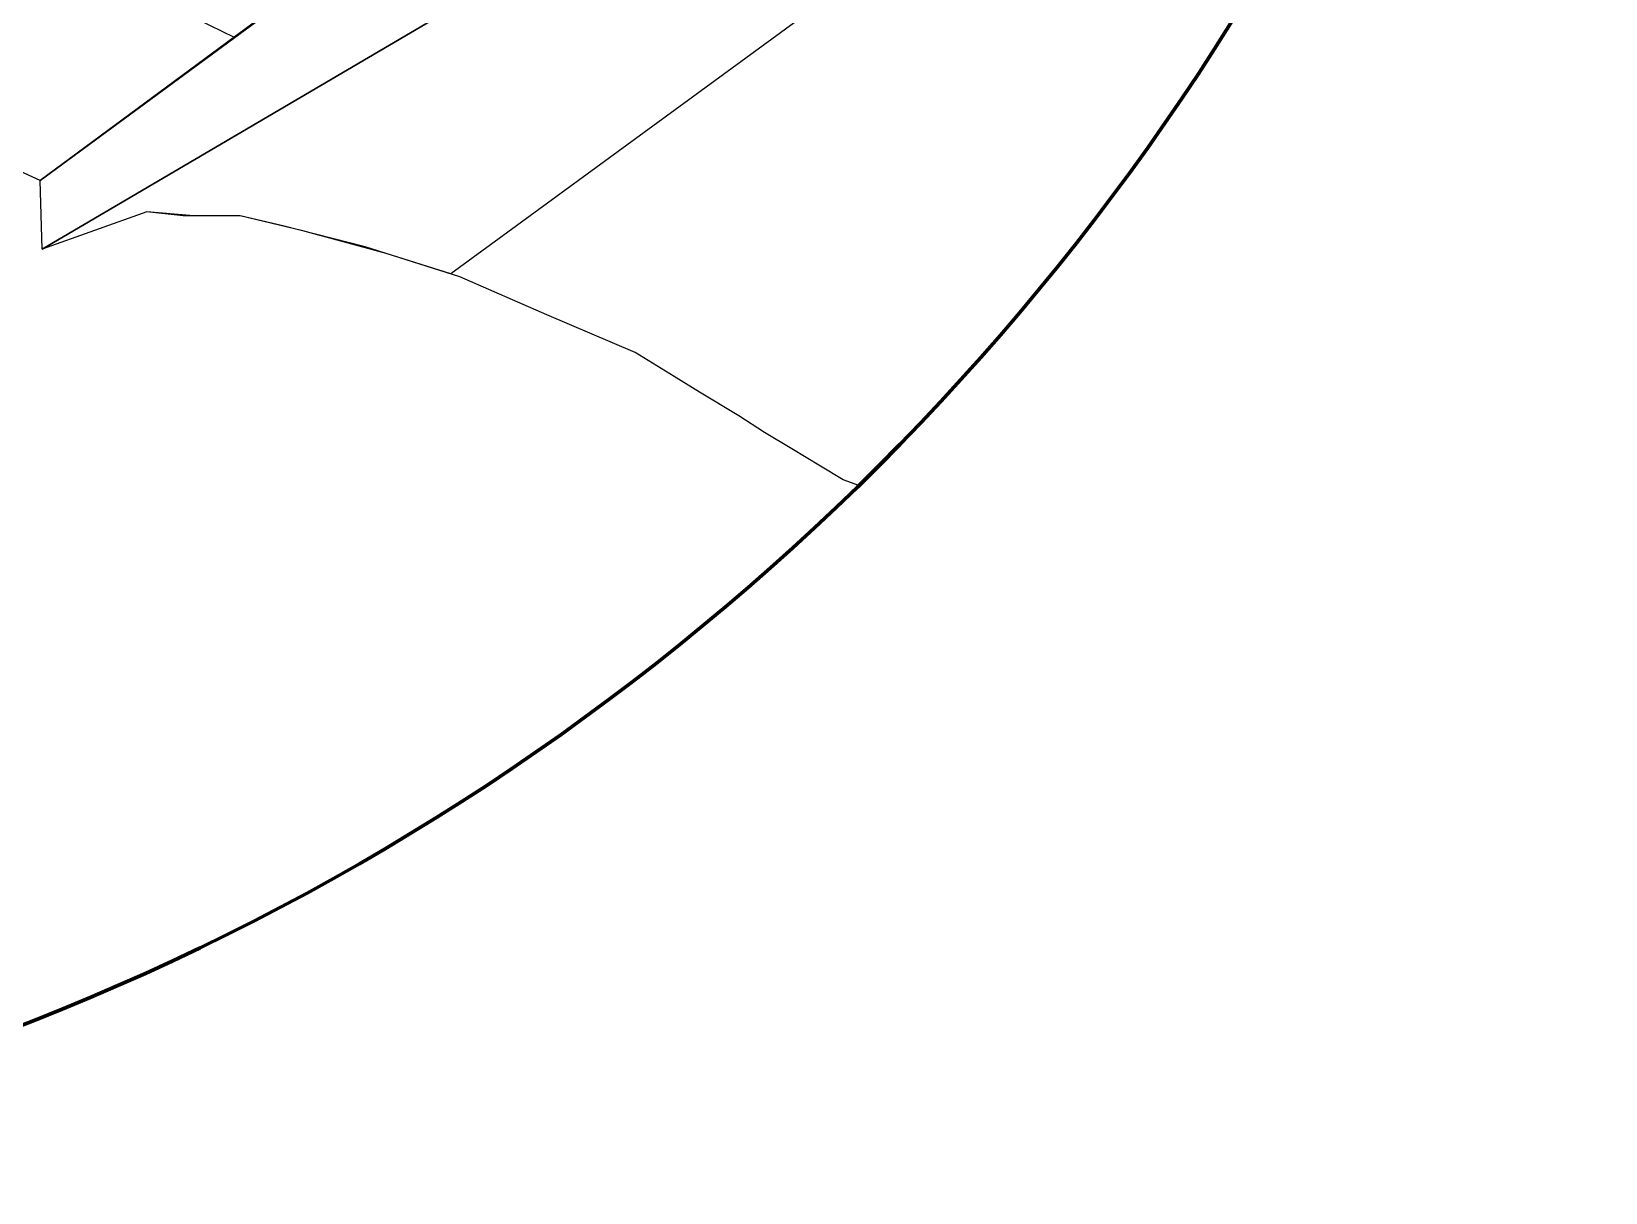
# Model space of a CAD drawing. Header units: metres. Extents: x 2113 to 5678, y -2764 to 956.
# Drawn here: x 3250.7 to 3401.6, y -1975.5 to -1864.2 of the extents above; entities that cross this region are included whole.
import ezdxf

# ---------------------------------------------------------------- set-up
doc = ezdxf.new("R2010")
doc.units = ezdxf.units.M
doc.header["$MEASUREMENT"] = 0
doc.layers.add('TXT_QUADRAFISCAL_5000', color=7, linetype='Continuous')

msp = doc.modelspace()

# ---------------------------------------------------------------- linework, layer by layer
for points in [[(3323.213, -1825.496), (3303.338, -1840.168), (3283.462, -1854.84), (3270.113, -1864.695), (3251.506, -1878.43), (3235.292, -1871.016), (3222.979, -1865.386), (3195.819, -1852.966), (3212.355, -1837.314), (3222.989, -1827.249), (3240.303, -1810.86), (3257.582, -1794.505), (3282.815, -1806.42)], [(3323.213, -1825.496), (3303.338, -1840.168), (3283.462, -1854.84), (3270.113, -1864.695), (3251.506, -1878.43), (3235.292, -1871.016), (3222.979, -1865.386), (3195.819, -1852.966), (3212.355, -1837.314), (3222.989, -1827.249), (3240.303, -1810.86), (3257.582, -1794.505), (3282.815, -1806.42)], [(3249.823, -1839.492), (3244.059, -1851.996), (3270.113, -1864.695), (3283.462, -1854.84)], [(3249.823, -1839.492), (3244.059, -1851.996), (3270.113, -1864.695), (3283.462, -1854.84)]]:
    msp.add_lwpolyline(points, close=True)
for points in [[(3251.697, -1885.025), (3251.506, -1878.43), (3328.459, -1821.856), (3345.049, -1830.162), (3251.697, -1885.025)], [(3251.506, -1878.43), (3323.213, -1825.496), (3328.459, -1821.856), (3328.459, -1821.856), (3345.049, -1830.162), (3358.784, -1837.301), (3375.582, -1845.797)], [(3251.697, -1885.025), (3251.506, -1878.43), (3328.459, -1821.856), (3345.049, -1830.162), (3251.697, -1885.025)], [(3251.506, -1878.43), (3323.213, -1825.496), (3328.459, -1821.856), (3328.459, -1821.856), (3345.049, -1830.162), (3358.784, -1837.301), (3375.582, -1845.797)], [(3251.697, -1885.025), (3345.049, -1830.162), (3359.224, -1837.405), (3290.877, -1887.389), (3284.666, -1885.443), (3276.702, -1883.267), (3270.691, -1881.819), (3265.197, -1881.819), (3261.742, -1881.465), (3251.697, -1885.025)], [(3251.697, -1885.025), (3345.049, -1830.162), (3359.224, -1837.405), (3290.877, -1887.389), (3284.666, -1885.443), (3276.702, -1883.267), (3270.691, -1881.819), (3265.197, -1881.819), (3261.742, -1881.465), (3251.697, -1885.025)], [(3330.025, -1907.696), (3328.504, -1907.143), (3326.324, -1905.83), (3323.59, -1904.184), (3320.956, -1902.599), (3318.51, -1901.014), (3314.727, -1898.744), (3312.303, -1897.244), (3308.561, -1894.929), (3300.1, -1891.321), (3291.736, -1887.673), (3282.653, -1884.808), (3274.756, -1882.798), (3270.691, -1881.819), (3266.238, -1881.819), (3261.742, -1881.465), (3251.697, -1885.025), (3251.506, -1878.43)], [(3330.025, -1907.696), (3328.504, -1907.143), (3326.324, -1905.83), (3323.59, -1904.184), (3320.956, -1902.599), (3318.51, -1901.014), (3314.727, -1898.744), (3312.303, -1897.244), (3308.561, -1894.929), (3300.1, -1891.321), (3291.736, -1887.673), (3282.653, -1884.808), (3274.756, -1882.798), (3270.691, -1881.819), (3266.238, -1881.819), (3261.742, -1881.465), (3251.697, -1885.025), (3251.506, -1878.43)]]:
    msp.add_lwpolyline(points)
at = {"layer": 'TXT_QUADRAFISCAL_5000', "lineweight": 100}
msp.add_circle((3163.675, -1737.551), 237.953, dxfattribs=at)
msp.add_circle((3163.675, -1737.551), 237.953, dxfattribs=at)

doc.saveas('drawing.dxf')
